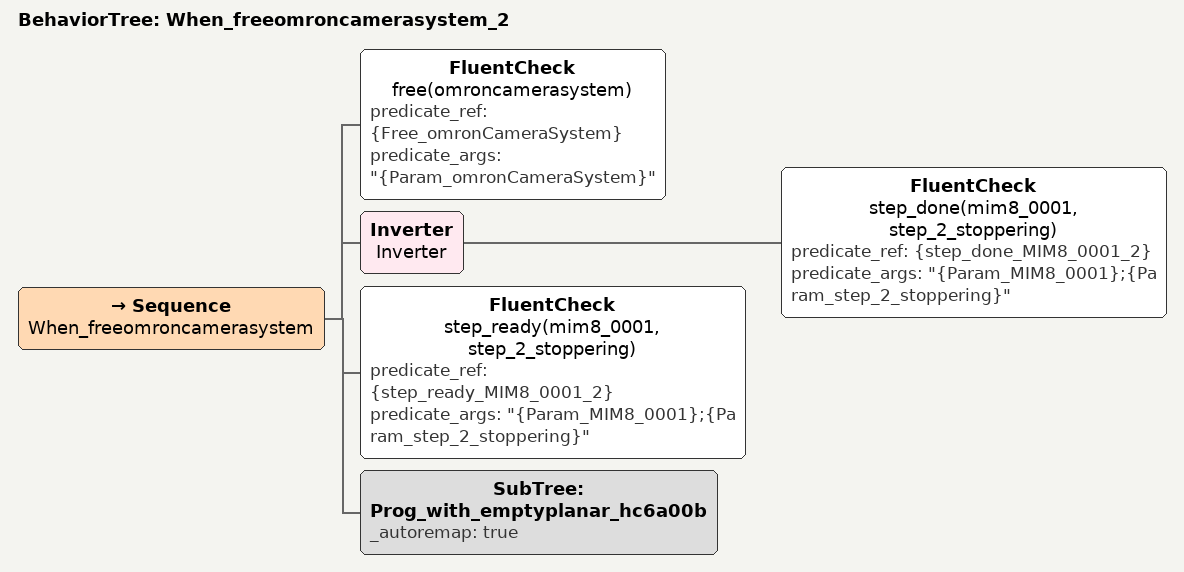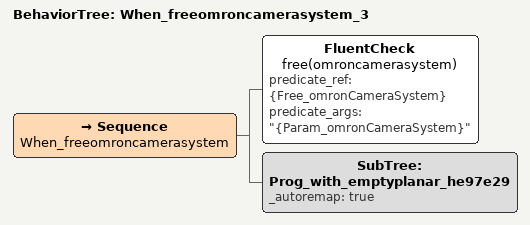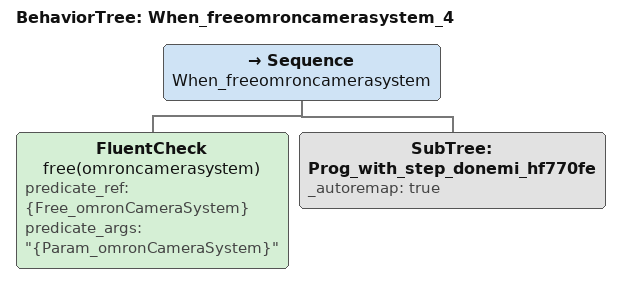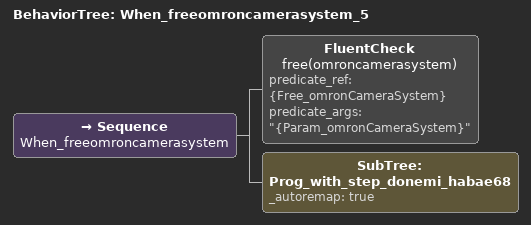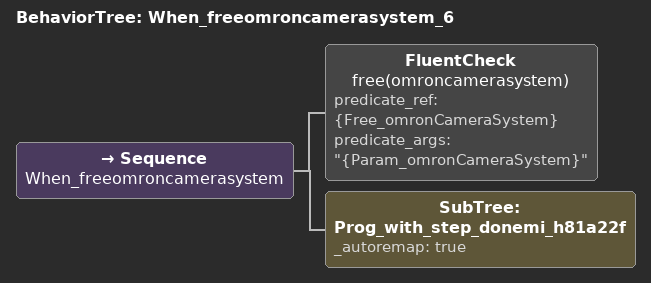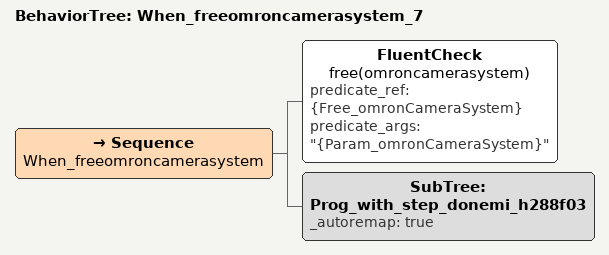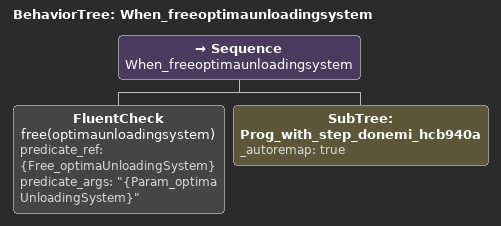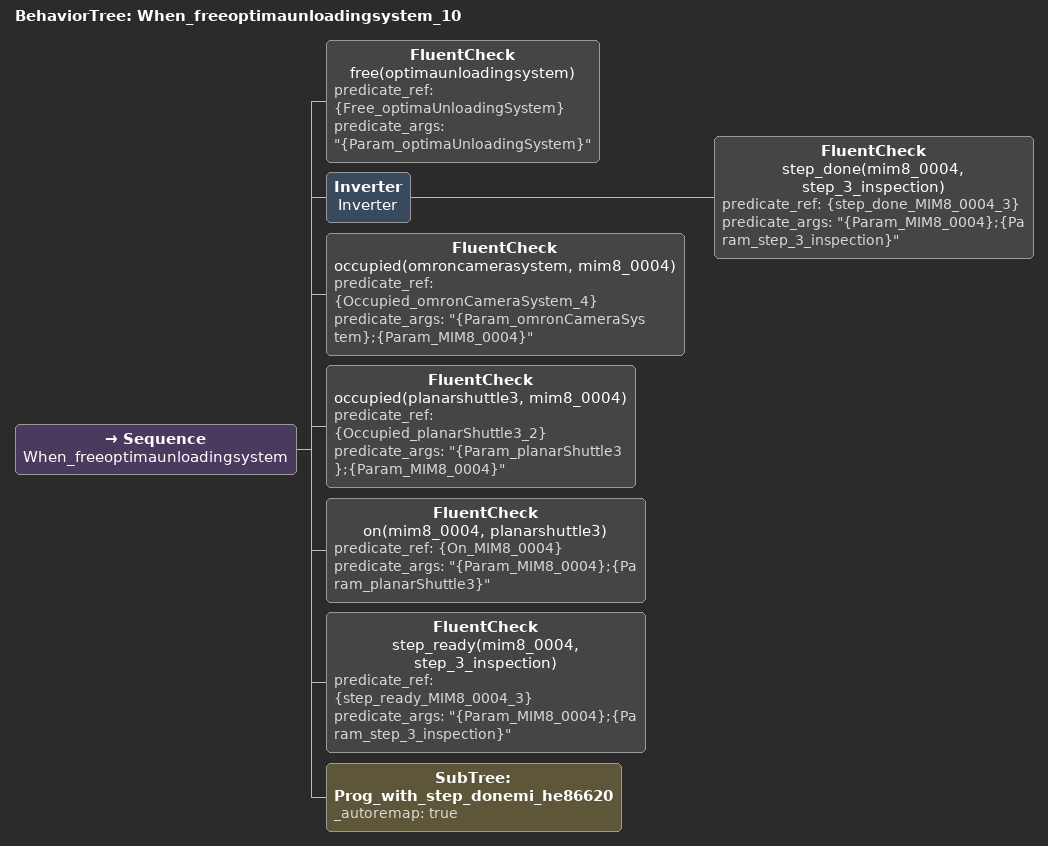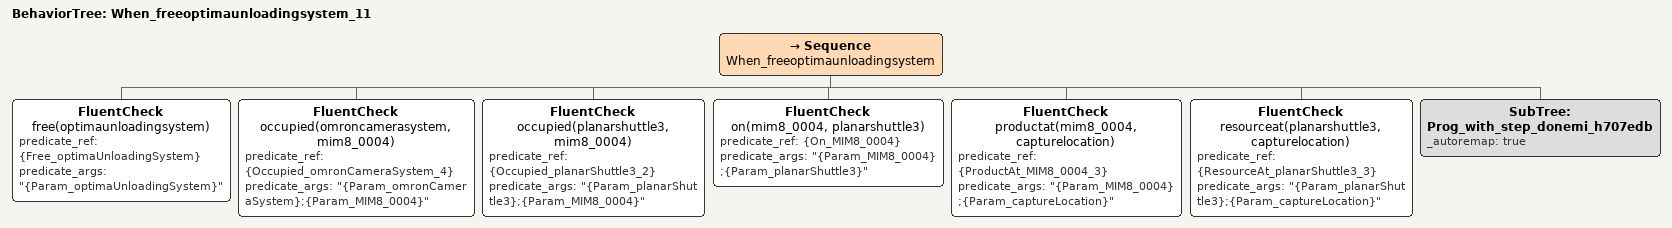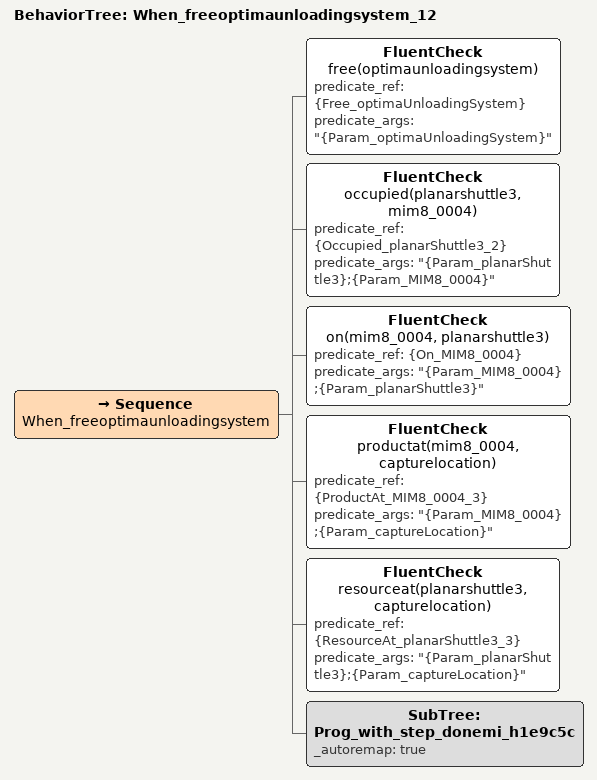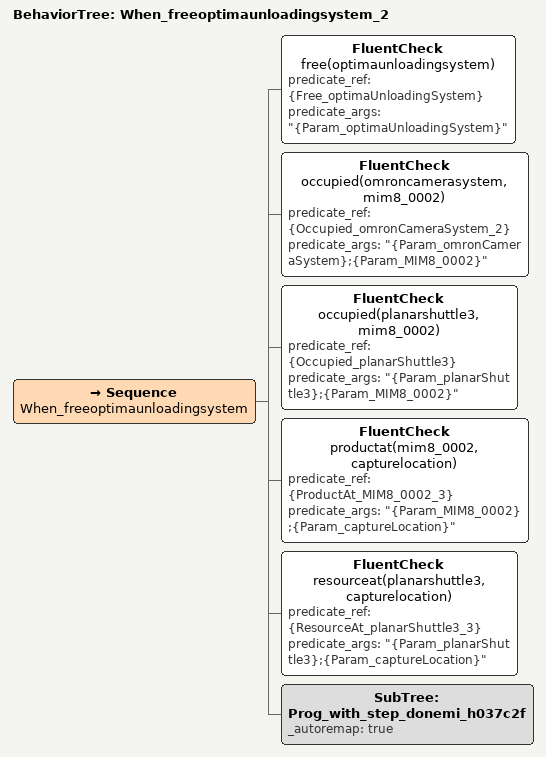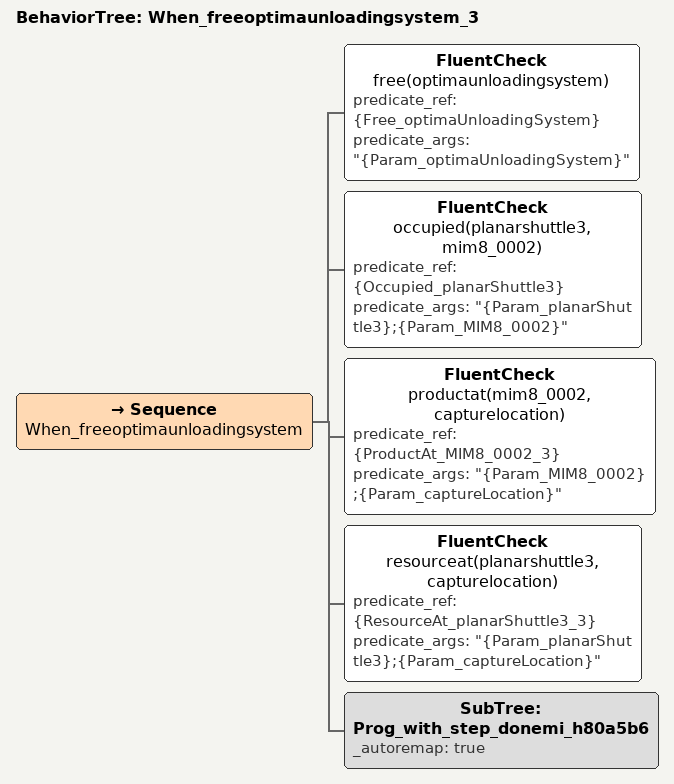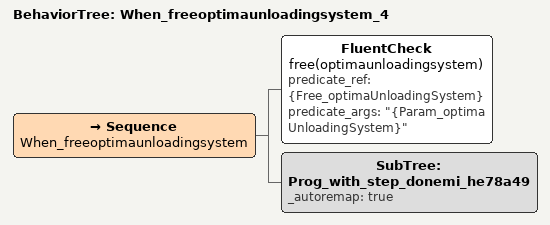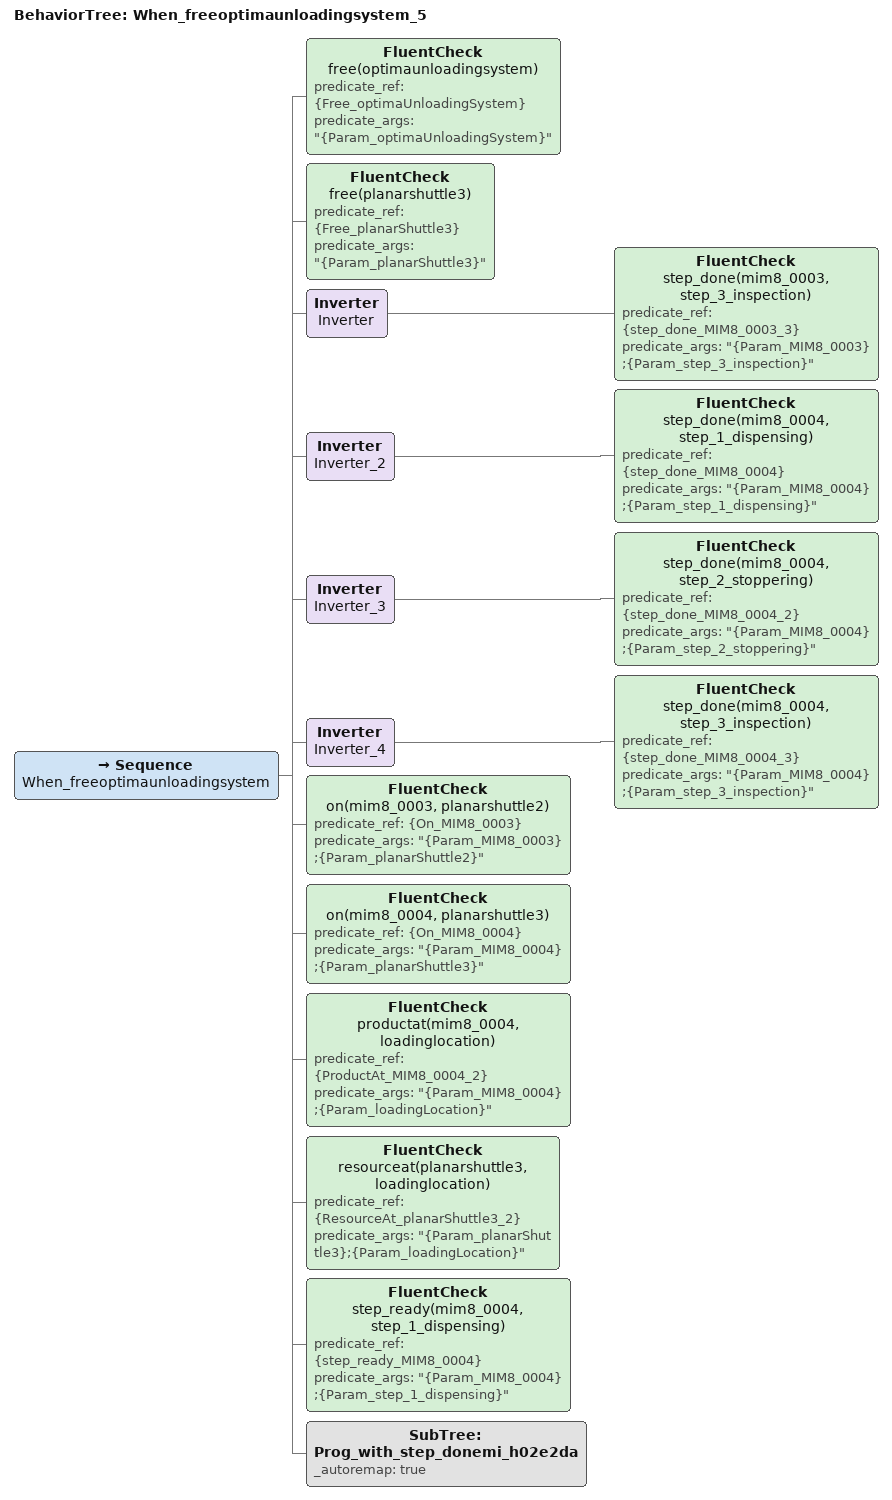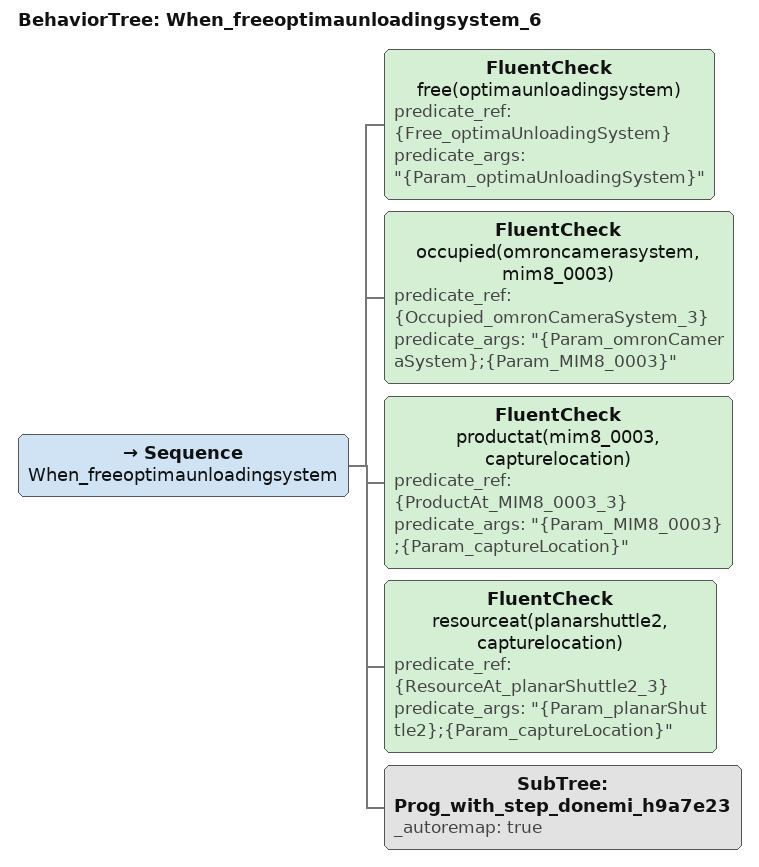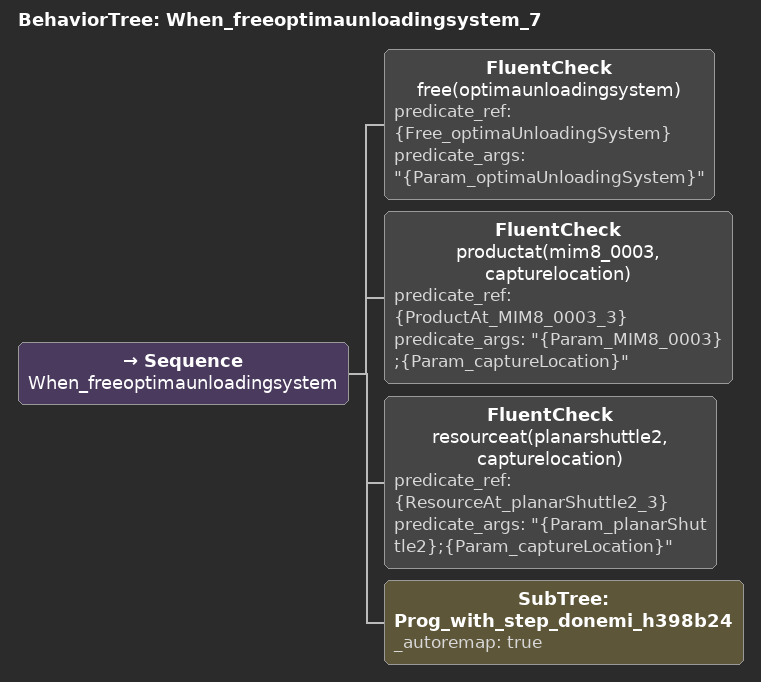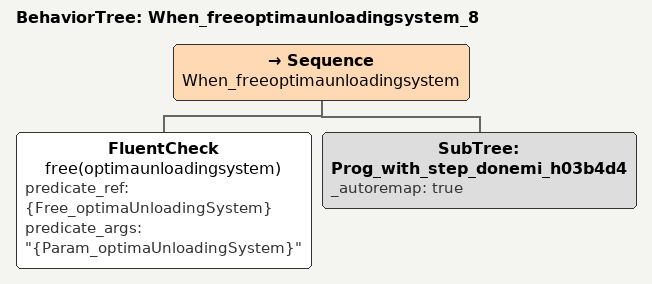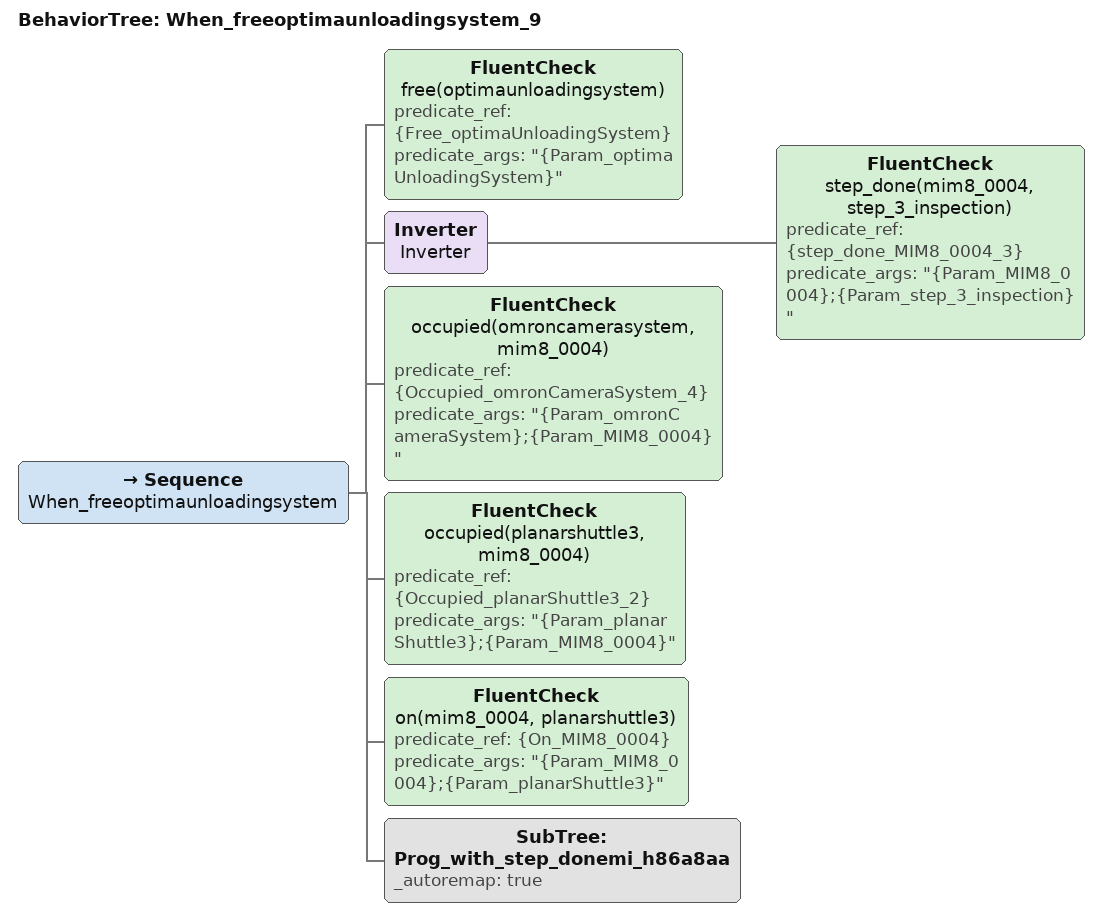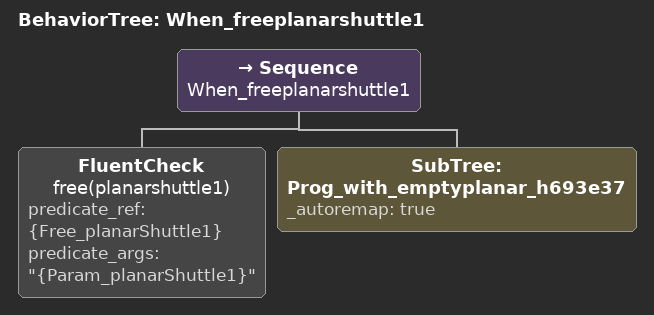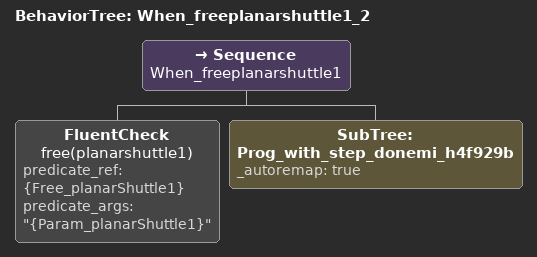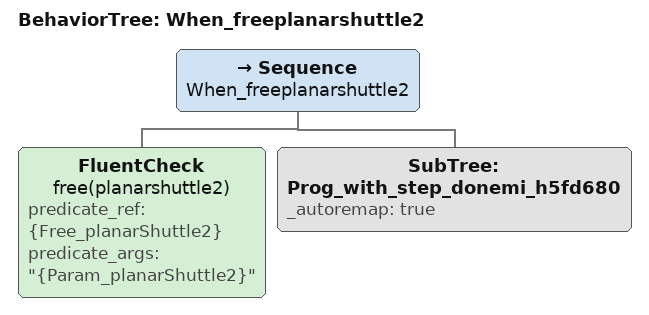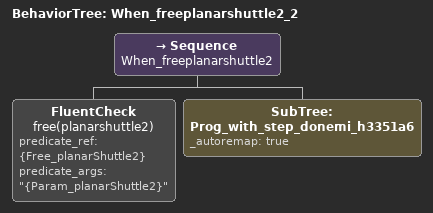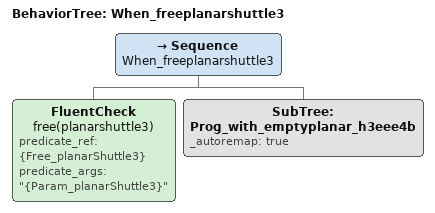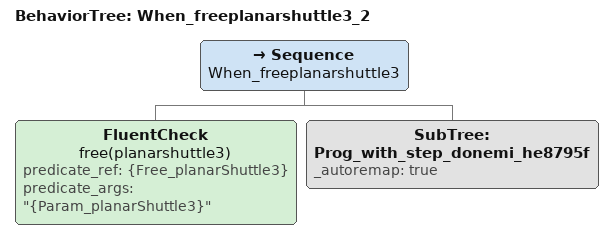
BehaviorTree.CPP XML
<BehaviorTree ID="When_freeomroncamerasystem_2">
  <Sequence name="When_freeomroncamerasystem">
    <FluentCheck name="free(omroncamerasystem)" predicate_ref="{Free_omronCameraSystem}" predicate_args="&quot;{Param_omronCameraSystem}&quot;"/>
    <Inverter name="Inverter">
      <FluentCheck name="step_done(mim8_0001, step_2_stoppering)" predicate_ref="{step_done_MIM8_0001_2}" predicate_args="&quot;{Param_MIM8_0001};{Param_step_2_stoppering}&quot;"/>
    </Inverter>
    <FluentCheck name="step_ready(mim8_0001, step_2_stoppering)" predicate_ref="{step_ready_MIM8_0001_2}" predicate_args="&quot;{Param_MIM8_0001};{Param_step_2_stoppering}&quot;"/>
    <SubTree ID="Prog_with_emptyplanar_hc6a00b" _autoremap="true"/>
  </Sequence>
</BehaviorTree>

<BehaviorTree ID="When_freeomroncamerasystem_3">
  <Sequence name="When_freeomroncamerasystem">
    <FluentCheck name="free(omroncamerasystem)" predicate_ref="{Free_omronCameraSystem}" predicate_args="&quot;{Param_omronCameraSystem}&quot;"/>
    <SubTree ID="Prog_with_emptyplanar_he97e29" _autoremap="true"/>
  </Sequence>
</BehaviorTree>

<BehaviorTree ID="When_freeomroncamerasystem_4">
  <Sequence name="When_freeomroncamerasystem">
    <FluentCheck name="free(omroncamerasystem)" predicate_ref="{Free_omronCameraSystem}" predicate_args="&quot;{Param_omronCameraSystem}&quot;"/>
    <SubTree ID="Prog_with_step_donemi_hf770fe" _autoremap="true"/>
  </Sequence>
</BehaviorTree>

<BehaviorTree ID="When_freeomroncamerasystem_5">
  <Sequence name="When_freeomroncamerasystem">
    <FluentCheck name="free(omroncamerasystem)" predicate_ref="{Free_omronCameraSystem}" predicate_args="&quot;{Param_omronCameraSystem}&quot;"/>
    <SubTree ID="Prog_with_step_donemi_habae68" _autoremap="true"/>
  </Sequence>
</BehaviorTree>

<BehaviorTree ID="When_freeomroncamerasystem_6">
  <Sequence name="When_freeomroncamerasystem">
    <FluentCheck name="free(omroncamerasystem)" predicate_ref="{Free_omronCameraSystem}" predicate_args="&quot;{Param_omronCameraSystem}&quot;"/>
    <SubTree ID="Prog_with_step_donemi_h81a22f" _autoremap="true"/>
  </Sequence>
</BehaviorTree>

<BehaviorTree ID="When_freeomroncamerasystem_7">
  <Sequence name="When_freeomroncamerasystem">
    <FluentCheck name="free(omroncamerasystem)" predicate_ref="{Free_omronCameraSystem}" predicate_args="&quot;{Param_omronCameraSystem}&quot;"/>
    <SubTree ID="Prog_with_step_donemi_h288f03" _autoremap="true"/>
  </Sequence>
</BehaviorTree>

<BehaviorTree ID="When_freeoptimaunloadingsystem">
  <Sequence name="When_freeoptimaunloadingsystem">
    <FluentCheck name="free(optimaunloadingsystem)" predicate_ref="{Free_optimaUnloadingSystem}" predicate_args="&quot;{Param_optimaUnloadingSystem}&quot;"/>
    <SubTree ID="Prog_with_step_donemi_hcb940a" _autoremap="true"/>
  </Sequence>
</BehaviorTree>

<BehaviorTree ID="When_freeoptimaunloadingsystem_10">
  <Sequence name="When_freeoptimaunloadingsystem">
    <FluentCheck name="free(optimaunloadingsystem)" predicate_ref="{Free_optimaUnloadingSystem}" predicate_args="&quot;{Param_optimaUnloadingSystem}&quot;"/>
    <Inverter name="Inverter">
      <FluentCheck name="step_done(mim8_0004, step_3_inspection)" predicate_ref="{step_done_MIM8_0004_3}" predicate_args="&quot;{Param_MIM8_0004};{Param_step_3_inspection}&quot;"/>
    </Inverter>
    <FluentCheck name="occupied(omroncamerasystem, mim8_0004)" predicate_ref="{Occupied_omronCameraSystem_4}" predicate_args="&quot;{Param_omronCameraSystem};{Param_MIM8_0004}&quot;"/>
    <FluentCheck name="occupied(planarshuttle3, mim8_0004)" predicate_ref="{Occupied_planarShuttle3_2}" predicate_args="&quot;{Param_planarShuttle3};{Param_MIM8_0004}&quot;"/>
    <FluentCheck name="on(mim8_0004, planarshuttle3)" predicate_ref="{On_MIM8_0004}" predicate_args="&quot;{Param_MIM8_0004};{Param_planarShuttle3}&quot;"/>
    <FluentCheck name="step_ready(mim8_0004, step_3_inspection)" predicate_ref="{step_ready_MIM8_0004_3}" predicate_args="&quot;{Param_MIM8_0004};{Param_step_3_inspection}&quot;"/>
    <SubTree ID="Prog_with_step_donemi_he86620" _autoremap="true"/>
  </Sequence>
</BehaviorTree>

<BehaviorTree ID="When_freeoptimaunloadingsystem_11">
  <Sequence name="When_freeoptimaunloadingsystem">
    <FluentCheck name="free(optimaunloadingsystem)" predicate_ref="{Free_optimaUnloadingSystem}" predicate_args="&quot;{Param_optimaUnloadingSystem}&quot;"/>
    <FluentCheck name="occupied(omroncamerasystem, mim8_0004)" predicate_ref="{Occupied_omronCameraSystem_4}" predicate_args="&quot;{Param_omronCameraSystem};{Param_MIM8_0004}&quot;"/>
    <FluentCheck name="occupied(planarshuttle3, mim8_0004)" predicate_ref="{Occupied_planarShuttle3_2}" predicate_args="&quot;{Param_planarShuttle3};{Param_MIM8_0004}&quot;"/>
    <FluentCheck name="on(mim8_0004, planarshuttle3)" predicate_ref="{On_MIM8_0004}" predicate_args="&quot;{Param_MIM8_0004};{Param_planarShuttle3}&quot;"/>
    <FluentCheck name="productat(mim8_0004, capturelocation)" predicate_ref="{ProductAt_MIM8_0004_3}" predicate_args="&quot;{Param_MIM8_0004};{Param_captureLocation}&quot;"/>
    <FluentCheck name="resourceat(planarshuttle3, capturelocation)" predicate_ref="{ResourceAt_planarShuttle3_3}" predicate_args="&quot;{Param_planarShuttle3};{Param_captureLocation}&quot;"/>
    <SubTree ID="Prog_with_step_donemi_h707edb" _autoremap="true"/>
  </Sequence>
</BehaviorTree>

<BehaviorTree ID="When_freeoptimaunloadingsystem_12">
  <Sequence name="When_freeoptimaunloadingsystem">
    <FluentCheck name="free(optimaunloadingsystem)" predicate_ref="{Free_optimaUnloadingSystem}" predicate_args="&quot;{Param_optimaUnloadingSystem}&quot;"/>
    <FluentCheck name="occupied(planarshuttle3, mim8_0004)" predicate_ref="{Occupied_planarShuttle3_2}" predicate_args="&quot;{Param_planarShuttle3};{Param_MIM8_0004}&quot;"/>
    <FluentCheck name="on(mim8_0004, planarshuttle3)" predicate_ref="{On_MIM8_0004}" predicate_args="&quot;{Param_MIM8_0004};{Param_planarShuttle3}&quot;"/>
    <FluentCheck name="productat(mim8_0004, capturelocation)" predicate_ref="{ProductAt_MIM8_0004_3}" predicate_args="&quot;{Param_MIM8_0004};{Param_captureLocation}&quot;"/>
    <FluentCheck name="resourceat(planarshuttle3, capturelocation)" predicate_ref="{ResourceAt_planarShuttle3_3}" predicate_args="&quot;{Param_planarShuttle3};{Param_captureLocation}&quot;"/>
    <SubTree ID="Prog_with_step_donemi_h1e9c5c" _autoremap="true"/>
  </Sequence>
</BehaviorTree>

<BehaviorTree ID="When_freeoptimaunloadingsystem_2">
  <Sequence name="When_freeoptimaunloadingsystem">
    <FluentCheck name="free(optimaunloadingsystem)" predicate_ref="{Free_optimaUnloadingSystem}" predicate_args="&quot;{Param_optimaUnloadingSystem}&quot;"/>
    <FluentCheck name="occupied(omroncamerasystem, mim8_0002)" predicate_ref="{Occupied_omronCameraSystem_2}" predicate_args="&quot;{Param_omronCameraSystem};{Param_MIM8_0002}&quot;"/>
    <FluentCheck name="occupied(planarshuttle3, mim8_0002)" predicate_ref="{Occupied_planarShuttle3}" predicate_args="&quot;{Param_planarShuttle3};{Param_MIM8_0002}&quot;"/>
    <FluentCheck name="productat(mim8_0002, capturelocation)" predicate_ref="{ProductAt_MIM8_0002_3}" predicate_args="&quot;{Param_MIM8_0002};{Param_captureLocation}&quot;"/>
    <FluentCheck name="resourceat(planarshuttle3, capturelocation)" predicate_ref="{ResourceAt_planarShuttle3_3}" predicate_args="&quot;{Param_planarShuttle3};{Param_captureLocation}&quot;"/>
    <SubTree ID="Prog_with_step_donemi_h037c2f" _autoremap="true"/>
  </Sequence>
</BehaviorTree>

<BehaviorTree ID="When_freeoptimaunloadingsystem_3">
  <Sequence name="When_freeoptimaunloadingsystem">
    <FluentCheck name="free(optimaunloadingsystem)" predicate_ref="{Free_optimaUnloadingSystem}" predicate_args="&quot;{Param_optimaUnloadingSystem}&quot;"/>
    <FluentCheck name="occupied(planarshuttle3, mim8_0002)" predicate_ref="{Occupied_planarShuttle3}" predicate_args="&quot;{Param_planarShuttle3};{Param_MIM8_0002}&quot;"/>
    <FluentCheck name="productat(mim8_0002, capturelocation)" predicate_ref="{ProductAt_MIM8_0002_3}" predicate_args="&quot;{Param_MIM8_0002};{Param_captureLocation}&quot;"/>
    <FluentCheck name="resourceat(planarshuttle3, capturelocation)" predicate_ref="{ResourceAt_planarShuttle3_3}" predicate_args="&quot;{Param_planarShuttle3};{Param_captureLocation}&quot;"/>
    <SubTree ID="Prog_with_step_donemi_h80a5b6" _autoremap="true"/>
  </Sequence>
</BehaviorTree>

<BehaviorTree ID="When_freeoptimaunloadingsystem_4">
  <Sequence name="When_freeoptimaunloadingsystem">
    <FluentCheck name="free(optimaunloadingsystem)" predicate_ref="{Free_optimaUnloadingSystem}" predicate_args="&quot;{Param_optimaUnloadingSystem}&quot;"/>
    <SubTree ID="Prog_with_step_donemi_he78a49" _autoremap="true"/>
  </Sequence>
</BehaviorTree>

<BehaviorTree ID="When_freeoptimaunloadingsystem_5">
  <Sequence name="When_freeoptimaunloadingsystem">
    <FluentCheck name="free(optimaunloadingsystem)" predicate_ref="{Free_optimaUnloadingSystem}" predicate_args="&quot;{Param_optimaUnloadingSystem}&quot;"/>
    <FluentCheck name="free(planarshuttle3)" predicate_ref="{Free_planarShuttle3}" predicate_args="&quot;{Param_planarShuttle3}&quot;"/>
    <Inverter name="Inverter">
      <FluentCheck name="step_done(mim8_0003, step_3_inspection)" predicate_ref="{step_done_MIM8_0003_3}" predicate_args="&quot;{Param_MIM8_0003};{Param_step_3_inspection}&quot;"/>
    </Inverter>
    <Inverter name="Inverter_2">
      <FluentCheck name="step_done(mim8_0004, step_1_dispensing)" predicate_ref="{step_done_MIM8_0004}" predicate_args="&quot;{Param_MIM8_0004};{Param_step_1_dispensing}&quot;"/>
    </Inverter>
    <Inverter name="Inverter_3">
      <FluentCheck name="step_done(mim8_0004, step_2_stoppering)" predicate_ref="{step_done_MIM8_0004_2}" predicate_args="&quot;{Param_MIM8_0004};{Param_step_2_stoppering}&quot;"/>
    </Inverter>
    <Inverter name="Inverter_4">
      <FluentCheck name="step_done(mim8_0004, step_3_inspection)" predicate_ref="{step_done_MIM8_0004_3}" predicate_args="&quot;{Param_MIM8_0004};{Param_step_3_inspection}&quot;"/>
    </Inverter>
    <FluentCheck name="on(mim8_0003, planarshuttle2)" predicate_ref="{On_MIM8_0003}" predicate_args="&quot;{Param_MIM8_0003};{Param_planarShuttle2}&quot;"/>
    <FluentCheck name="on(mim8_0004, planarshuttle3)" predicate_ref="{On_MIM8_0004}" predicate_args="&quot;{Param_MIM8_0004};{Param_planarShuttle3}&quot;"/>
    <FluentCheck name="productat(mim8_0004, loadinglocation)" predicate_ref="{ProductAt_MIM8_0004_2}" predicate_args="&quot;{Param_MIM8_0004};{Param_loadingLocation}&quot;"/>
    <FluentCheck name="resourceat(planarshuttle3, loadinglocation)" predicate_ref="{ResourceAt_planarShuttle3_2}" predicate_args="&quot;{Param_planarShuttle3};{Param_loadingLocation}&quot;"/>
    <FluentCheck name="step_ready(mim8_0004, step_1_dispensing)" predicate_ref="{step_ready_MIM8_0004}" predicate_args="&quot;{Param_MIM8_0004};{Param_step_1_dispensing}&quot;"/>
    <SubTree ID="Prog_with_step_donemi_h02e2da" _autoremap="true"/>
  </Sequence>
</BehaviorTree>

<BehaviorTree ID="When_freeoptimaunloadingsystem_6">
  <Sequence name="When_freeoptimaunloadingsystem">
    <FluentCheck name="free(optimaunloadingsystem)" predicate_ref="{Free_optimaUnloadingSystem}" predicate_args="&quot;{Param_optimaUnloadingSystem}&quot;"/>
    <FluentCheck name="occupied(omroncamerasystem, mim8_0003)" predicate_ref="{Occupied_omronCameraSystem_3}" predicate_args="&quot;{Param_omronCameraSystem};{Param_MIM8_0003}&quot;"/>
    <FluentCheck name="productat(mim8_0003, capturelocation)" predicate_ref="{ProductAt_MIM8_0003_3}" predicate_args="&quot;{Param_MIM8_0003};{Param_captureLocation}&quot;"/>
    <FluentCheck name="resourceat(planarshuttle2, capturelocation)" predicate_ref="{ResourceAt_planarShuttle2_3}" predicate_args="&quot;{Param_planarShuttle2};{Param_captureLocation}&quot;"/>
    <SubTree ID="Prog_with_step_donemi_h9a7e23" _autoremap="true"/>
  </Sequence>
</BehaviorTree>

<BehaviorTree ID="When_freeoptimaunloadingsystem_7">
  <Sequence name="When_freeoptimaunloadingsystem">
    <FluentCheck name="free(optimaunloadingsystem)" predicate_ref="{Free_optimaUnloadingSystem}" predicate_args="&quot;{Param_optimaUnloadingSystem}&quot;"/>
    <FluentCheck name="productat(mim8_0003, capturelocation)" predicate_ref="{ProductAt_MIM8_0003_3}" predicate_args="&quot;{Param_MIM8_0003};{Param_captureLocation}&quot;"/>
    <FluentCheck name="resourceat(planarshuttle2, capturelocation)" predicate_ref="{ResourceAt_planarShuttle2_3}" predicate_args="&quot;{Param_planarShuttle2};{Param_captureLocation}&quot;"/>
    <SubTree ID="Prog_with_step_donemi_h398b24" _autoremap="true"/>
  </Sequence>
</BehaviorTree>

<BehaviorTree ID="When_freeoptimaunloadingsystem_8">
  <Sequence name="When_freeoptimaunloadingsystem">
    <FluentCheck name="free(optimaunloadingsystem)" predicate_ref="{Free_optimaUnloadingSystem}" predicate_args="&quot;{Param_optimaUnloadingSystem}&quot;"/>
    <SubTree ID="Prog_with_step_donemi_h03b4d4" _autoremap="true"/>
  </Sequence>
</BehaviorTree>

<BehaviorTree ID="When_freeoptimaunloadingsystem_9">
  <Sequence name="When_freeoptimaunloadingsystem">
    <FluentCheck name="free(optimaunloadingsystem)" predicate_ref="{Free_optimaUnloadingSystem}" predicate_args="&quot;{Param_optimaUnloadingSystem}&quot;"/>
    <Inverter name="Inverter">
      <FluentCheck name="step_done(mim8_0004, step_3_inspection)" predicate_ref="{step_done_MIM8_0004_3}" predicate_args="&quot;{Param_MIM8_0004};{Param_step_3_inspection}&quot;"/>
    </Inverter>
    <FluentCheck name="occupied(omroncamerasystem, mim8_0004)" predicate_ref="{Occupied_omronCameraSystem_4}" predicate_args="&quot;{Param_omronCameraSystem};{Param_MIM8_0004}&quot;"/>
    <FluentCheck name="occupied(planarshuttle3, mim8_0004)" predicate_ref="{Occupied_planarShuttle3_2}" predicate_args="&quot;{Param_planarShuttle3};{Param_MIM8_0004}&quot;"/>
    <FluentCheck name="on(mim8_0004, planarshuttle3)" predicate_ref="{On_MIM8_0004}" predicate_args="&quot;{Param_MIM8_0004};{Param_planarShuttle3}&quot;"/>
    <SubTree ID="Prog_with_step_donemi_h86a8aa" _autoremap="true"/>
  </Sequence>
</BehaviorTree>

<BehaviorTree ID="When_freeplanarshuttle1">
  <Sequence name="When_freeplanarshuttle1">
    <FluentCheck name="free(planarshuttle1)" predicate_ref="{Free_planarShuttle1}" predicate_args="&quot;{Param_planarShuttle1}&quot;"/>
    <SubTree ID="Prog_with_emptyplanar_h693e37" _autoremap="true"/>
  </Sequence>
</BehaviorTree>

<BehaviorTree ID="When_freeplanarshuttle1_2">
  <Sequence name="When_freeplanarshuttle1">
    <FluentCheck name="free(planarshuttle1)" predicate_ref="{Free_planarShuttle1}" predicate_args="&quot;{Param_planarShuttle1}&quot;"/>
    <SubTree ID="Prog_with_step_donemi_h4f929b" _autoremap="true"/>
  </Sequence>
</BehaviorTree>

<BehaviorTree ID="When_freeplanarshuttle2">
  <Sequence name="When_freeplanarshuttle2">
    <FluentCheck name="free(planarshuttle2)" predicate_ref="{Free_planarShuttle2}" predicate_args="&quot;{Param_planarShuttle2}&quot;"/>
    <SubTree ID="Prog_with_step_donemi_h5fd680" _autoremap="true"/>
  </Sequence>
</BehaviorTree>

<BehaviorTree ID="When_freeplanarshuttle2_2">
  <Sequence name="When_freeplanarshuttle2">
    <FluentCheck name="free(planarshuttle2)" predicate_ref="{Free_planarShuttle2}" predicate_args="&quot;{Param_planarShuttle2}&quot;"/>
    <SubTree ID="Prog_with_step_donemi_h3351a6" _autoremap="true"/>
  </Sequence>
</BehaviorTree>

<BehaviorTree ID="When_freeplanarshuttle3">
  <Sequence name="When_freeplanarshuttle3">
    <FluentCheck name="free(planarshuttle3)" predicate_ref="{Free_planarShuttle3}" predicate_args="&quot;{Param_planarShuttle3}&quot;"/>
    <SubTree ID="Prog_with_emptyplanar_h3eee4b" _autoremap="true"/>
  </Sequence>
</BehaviorTree>

<BehaviorTree ID="When_freeplanarshuttle3_2">
  <Sequence name="When_freeplanarshuttle3">
    <FluentCheck name="free(planarshuttle3)" predicate_ref="{Free_planarShuttle3}" predicate_args="&quot;{Param_planarShuttle3}&quot;"/>
    <SubTree ID="Prog_with_step_donemi_he8795f" _autoremap="true"/>
  </Sequence>
</BehaviorTree>
